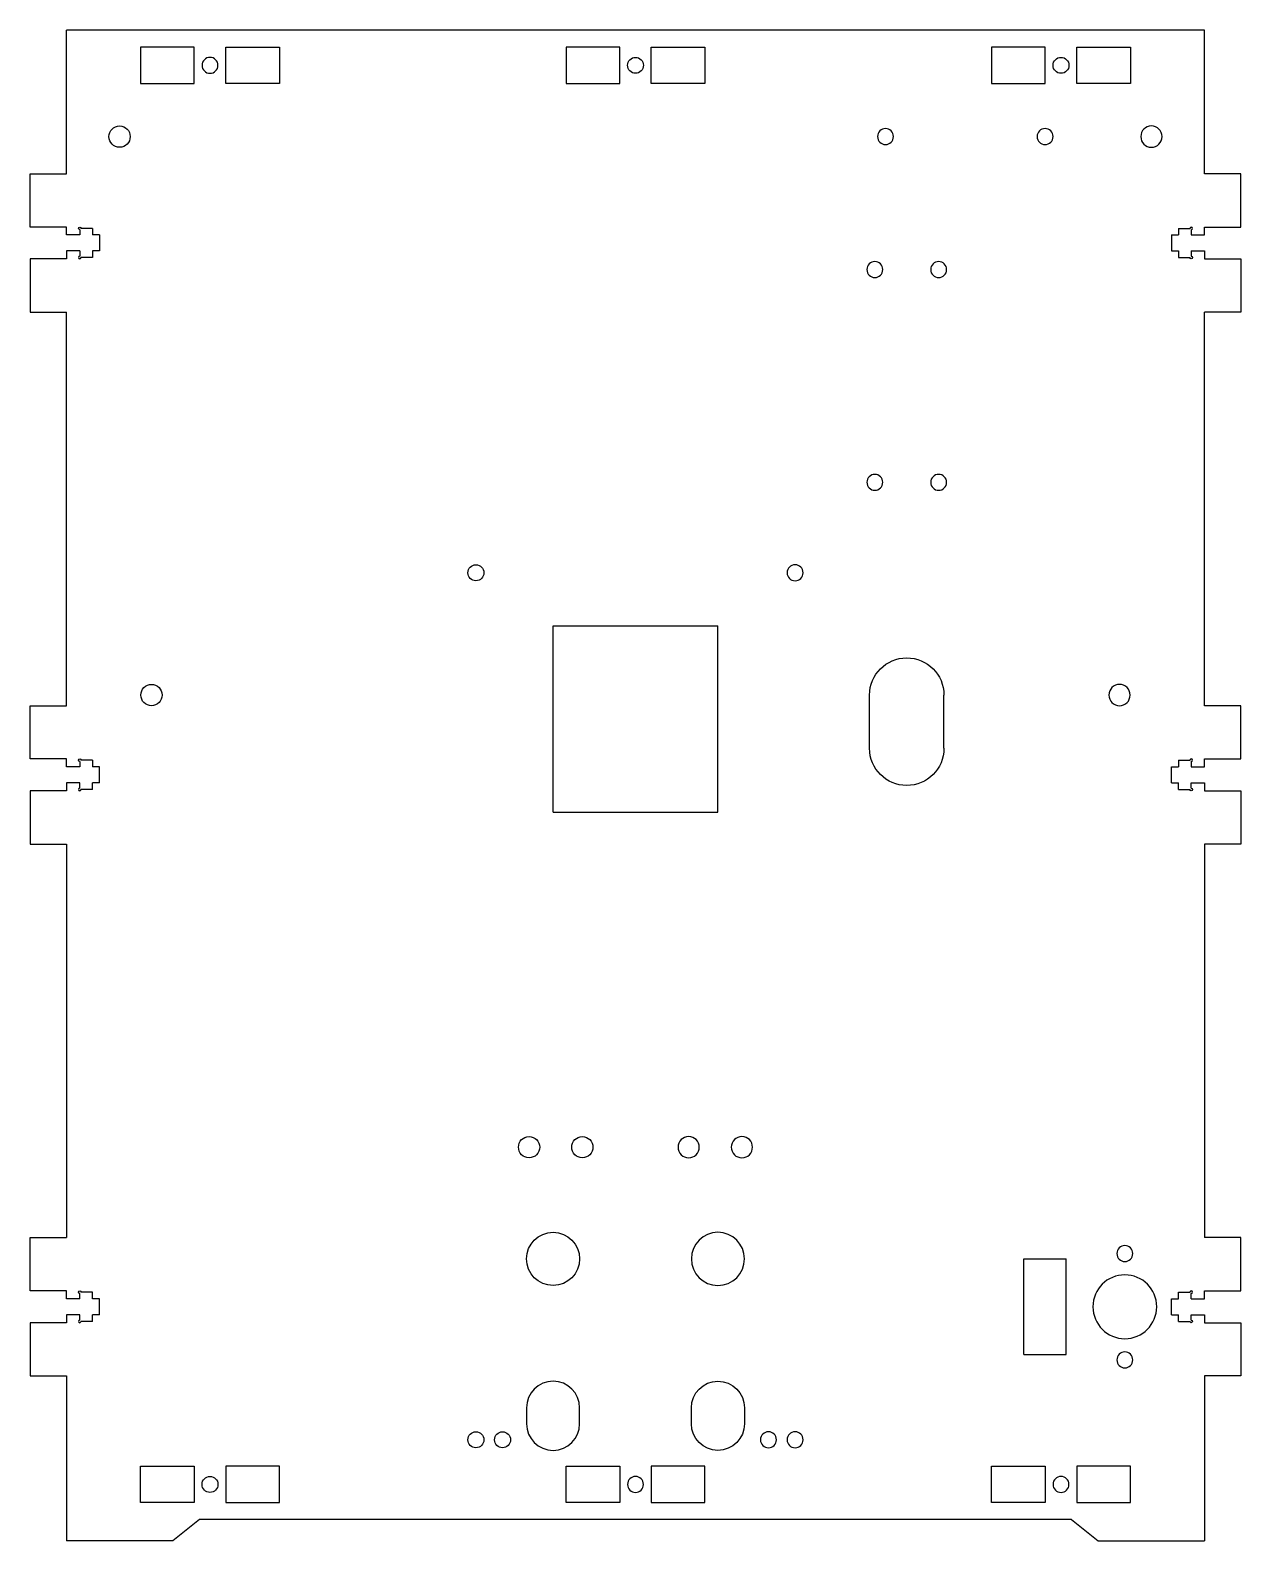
# Model space of a CAD drawing. Extents: x -114 to 114, y -425 to -141.
import ezdxf

# ---------------------------------------------------------------- set-up
doc = ezdxf.new("R2010")
doc.units = 0
doc.header["$MEASUREMENT"] = 0
doc.layers.add('VISIBLE', color=7, linetype='CONTINUOUS')

msp = doc.modelspace()

# ---------------------------------------------------------------- linework, layer by layer
at = {"layer": 'VISIBLE'}
for p, q in [((107, -141, 6.8), (-107, -141, 6.8)), ((-107, -168, 6.8), (-107, -141, 6.8)), ((107, -168, 6.8), (107, -141, 6.8)), ((-93.05, -144.2, 6.8), (-93.05, -151, 6.8)), ((-82.95, -144.2, 6.8), (-93.05, -144.2, 6.8)), ((-82.95, -151, 6.8), (-82.95, -144.2, 6.8)), ((-77.05, -151, 6.8), (-77.05, -144.2, 6.8)), ((-77.05, -144.2, 6.8), (-66.95, -144.2, 6.8)), ((-66.95, -144.2, 6.8), (-66.95, -151, 6.8)), ((-13.05, -144.2, 6.8), (-13.05, -151, 6.8)), ((-2.95, -144.2, 6.8), (-13.05, -144.2, 6.8)), ((-2.95, -151, 6.8), (-2.95, -144.2, 6.8)), ((2.95, -151, 6.8), (2.95, -144.2, 6.8)), ((2.95, -144.2, 6.8), (13.05, -144.2, 6.8)), ((13.05, -144.2, 6.8), (13.05, -151, 6.8)), ((66.95, -144.2, 6.8), (66.95, -151, 6.8)), ((77.05, -144.2, 6.8), (66.95, -144.2, 6.8)), ((77.05, -151, 6.8), (77.05, -144.2, 6.8)), ((82.95, -151, 6.8), (82.95, -144.2, 6.8)), ((82.95, -144.2, 6.8), (93.05, -144.2, 6.8)), ((93.05, -144.2, 6.8), (93.05, -151, 6.8)), ((-93.05, -151, 6.8), (-82.95, -151, 6.8)), ((-66.95, -151, 6.8), (-77.05, -151, 6.8)), ((-13.05, -151, 6.8), (-2.95, -151, 6.8)), ((13.05, -151, 6.8), (2.95, -151, 6.8)), ((66.95, -151, 6.8), (77.05, -151, 6.8)), ((93.05, -151, 6.8), (82.95, -151, 6.8)), ((-113.8, -168, 6.8), (-107, -168, 6.8)), ((-113.8, -178, 6.8), (-113.8, -168, 6.8)), ((113.8, -168, 6.8), (107, -168, 6.8)), ((113.8, -178, 6.8), (113.8, -168, 6.8)), ((-107, -178, 6.8), (-113.8, -178, 6.8)), ((-107, -179.5, 6.8), (-107, -178, 6.8)), ((-104.5, -178.5, 6.8), (-104.5, -179.5, 6.8)), ((-102.1, -178.25, 6.8), (-104.25, -178.25, 6.8)), ((-102.1, -178.25, 6.8), (-102.1, -179.5, 6.8)), ((102.1, -178.25, 6.8), (102.1, -179.5, 6.8)), ((102.1, -178.25, 6.8), (104.25, -178.25, 6.8)), ((104.5, -178.5, 6.8), (104.5, -179.5, 6.8)), ((107, -179.5, 6.8), (107, -178, 6.8)), ((107, -178, 6.8), (113.8, -178, 6.8)), ((-104.5, -179.5, 6.8), (-107, -179.5, 6.8)), ((-100.8, -179.5, 6.8), (-102.1, -179.5, 6.8)), ((-100.8, -179.5, 6.8), (-100.8, -182.5, 6.8)), ((100.8, -179.5, 6.8), (100.8, -182.5, 6.8)), ((100.8, -179.5, 6.8), (102.1, -179.5, 6.8)), ((104.5, -179.5, 6.8), (107, -179.5, 6.8)), ((-107, -184, 6.8), (-113.8, -184, 6.8)), ((-113.8, -184, 6.8), (-113.8, -194, 6.8)), ((-104.5, -182.5, 6.8), (-107, -182.5, 6.8)), ((-107, -182.5, 6.8), (-107, -184, 6.8)), ((-104.5, -182.5, 6.8), (-104.5, -183.5, 6.8)), ((-102.1, -183.75, 6.8), (-104.25, -183.75, 6.8)), ((-100.8, -182.5, 6.8), (-102.1, -182.5, 6.8)), ((-102.1, -182.5, 6.8), (-102.1, -183.75, 6.8)), ((100.8, -182.5, 6.8), (102.1, -182.5, 6.8)), ((102.1, -182.5, 6.8), (102.1, -183.75, 6.8)), ((102.1, -183.75, 6.8), (104.25, -183.75, 6.8)), ((104.5, -182.5, 6.8), (107, -182.5, 6.8)), ((104.5, -182.5, 6.8), (104.5, -183.5, 6.8)), ((107, -182.5, 6.8), (107, -184, 6.8)), ((107, -184, 6.8), (113.8, -184, 6.8)), ((113.8, -184, 6.8), (113.8, -194, 6.8)), ((-113.8, -194, 6.8), (-107, -194, 6.8)), ((-107, -268, 6.8), (-107, -194, 6.8)), ((107, -268, 6.8), (107, -194, 6.8)), ((113.8, -194, 6.8), (107, -194, 6.8)), ((-15.5, -288, 6.8), (-15.5, -253, 6.8)), ((-15.5, -253, 6.8), (15.5, -253, 6.8)), ((15.5, -288, 6.8), (15.5, -253, 6.8)), ((44, -276, 6.8), (44, -266, 6.8)), ((58, -276, 6.8), (58, -266, 6.8)), ((-113.8, -268, 6.8), (-107, -268, 6.8)), ((-113.8, -278, 6.8), (-113.8, -268, 6.8)), ((113.8, -268, 6.8), (107, -268, 6.8)), ((113.8, -278, 6.8), (113.8, -268, 6.8)), ((-107, -278, 6.8), (-113.8, -278, 6.8)), ((-107, -279.5, 6.8), (-107, -278, 6.8)), ((-102.1, -278.25, 6.8), (-104.25, -278.25, 6.8)), ((-102.1, -278.25, 6.8), (-102.1, -279.5, 6.8)), ((102.1, -278.25, 6.8), (102.1, -279.5, 6.8)), ((102.1, -278.25, 6.8), (104.25, -278.25, 6.8)), ((107, -279.5, 6.8), (107, -278, 6.8)), ((107, -278, 6.8), (113.8, -278, 6.8)), ((-104.5, -279.5, 6.8), (-107, -279.5, 6.8)), ((-104.5, -278.5, 6.8), (-104.5, -279.5, 6.8)), ((-100.8, -279.5, 6.8), (-102.1, -279.5, 6.8)), ((-100.8, -282.5, 6.8), (-100.8, -279.5, 6.8)), ((100.8, -282.5, 6.8), (100.8, -279.5, 6.8)), ((100.8, -279.5, 6.8), (102.1, -279.5, 6.8)), ((104.5, -278.5, 6.8), (104.5, -279.5, 6.8)), ((104.5, -279.5, 6.8), (107, -279.5, 6.8)), ((-107, -284, 6.8), (-113.8, -284, 6.8)), ((-113.8, -284, 6.8), (-113.8, -294, 6.8)), ((-104.5, -282.5, 6.8), (-107, -282.5, 6.8)), ((-107, -282.5, 6.8), (-107, -284, 6.8)), ((-104.5, -283.5, 6.8), (-104.5, -282.5, 6.8)), ((-102.1, -283.75, 6.8), (-104.25, -283.75, 6.8)), ((-100.8, -282.5, 6.8), (-102.1, -282.5, 6.8)), ((-102.1, -283.75, 6.8), (-102.1, -282.5, 6.8)), ((100.8, -282.5, 6.8), (102.1, -282.5, 6.8)), ((102.1, -283.75, 6.8), (102.1, -282.5, 6.8)), ((102.1, -283.75, 6.8), (104.25, -283.75, 6.8)), ((104.5, -282.5, 6.8), (107, -282.5, 6.8)), ((104.5, -283.5, 6.8), (104.5, -282.5, 6.8)), ((107, -282.5, 6.8), (107, -284, 6.8)), ((107, -284, 6.8), (113.8, -284, 6.8)), ((113.8, -284, 6.8), (113.8, -294, 6.8)), ((-15.5, -288, 6.8), (15.5, -288, 6.8)), ((-113.8, -294, 6.8), (-107, -294, 6.8)), ((-107, -294, 6.8), (-107, -368, 6.8)), ((107, -294, 6.8), (107, -368, 6.8)), ((113.8, -294, 6.8), (107, -294, 6.8)), ((-113.8, -368, 6.8), (-107, -368, 6.8)), ((-113.8, -378, 6.8), (-113.8, -368, 6.8)), ((113.8, -368, 6.8), (107, -368, 6.8)), ((113.8, -378, 6.8), (113.8, -368, 6.8)), ((73, -390, 6.8), (73, -372, 6.8)), ((73, -372, 6.8), (81, -372, 6.8)), ((81, -390, 6.8), (81, -372, 6.8)), ((-107, -378, 6.8), (-113.8, -378, 6.8)), ((-107, -379.5, 6.8), (-107, -378, 6.8)), ((-104.5, -379.5, 6.8), (-107, -379.5, 6.8)), ((-104.5, -379.5, 6.8), (-104.5, -378.5, 6.8)), ((-102.1, -378.25, 6.8), (-104.25, -378.25, 6.8)), ((-102.1, -379.5, 6.8), (-102.1, -378.25, 6.8)), ((-100.8, -379.5, 6.8), (-102.1, -379.5, 6.8)), ((-100.8, -382.5, 6.8), (-100.8, -379.5, 6.8)), ((100.8, -382.5, 6.8), (100.8, -379.5, 6.8)), ((100.8, -379.5, 6.8), (102.1, -379.5, 6.8)), ((102.1, -379.5, 6.8), (102.1, -378.25, 6.8)), ((102.1, -378.25, 6.8), (104.25, -378.25, 6.8)), ((104.5, -379.5, 6.8), (104.5, -378.5, 6.8)), ((104.5, -379.5, 6.8), (107, -379.5, 6.8)), ((107, -379.5, 6.8), (107, -378, 6.8)), ((107, -378, 6.8), (113.8, -378, 6.8)), ((-104.5, -382.5, 6.8), (-107, -382.5, 6.8)), ((-107, -382.5, 6.8), (-107, -384, 6.8)), ((-104.5, -383.5, 6.8), (-104.5, -382.5, 6.8)), ((-100.8, -382.5, 6.8), (-102.1, -382.5, 6.8)), ((-102.1, -383.75, 6.8), (-102.1, -382.5, 6.8)), ((100.8, -382.5, 6.8), (102.1, -382.5, 6.8)), ((102.1, -383.75, 6.8), (102.1, -382.5, 6.8)), ((104.5, -382.5, 6.8), (107, -382.5, 6.8)), ((104.5, -383.5, 6.8), (104.5, -382.5, 6.8)), ((107, -382.5, 6.8), (107, -384, 6.8)), ((-107, -384, 6.8), (-113.8, -384, 6.8)), ((-113.8, -384, 6.8), (-113.8, -394, 6.8)), ((-102.1, -383.75, 6.8), (-104.25, -383.75, 6.8)), ((102.1, -383.75, 6.8), (104.25, -383.75, 6.8)), ((107, -384, 6.8), (113.8, -384, 6.8)), ((113.8, -384, 6.8), (113.8, -394, 6.8)), ((73, -390, 6.8), (81, -390, 6.8)), ((-113.8, -394, 6.8), (-107, -394, 6.8)), ((-107, -394, 6.8), (-107, -425, 6.8)), ((107, -394, 6.8), (107, -425, 6.8)), ((113.8, -394, 6.8), (107, -394, 6.8)), ((-20.5, -400, 6.8), (-20.5, -403, 6.8)), ((-10.5, -403, 6.8), (-10.5, -400, 6.8)), ((10.5, -403, 6.8), (10.5, -400, 6.8)), ((20.5, -400, 6.8), (20.5, -403, 6.8)), ((-93.05, -417.8, 6.8), (-93.05, -411, 6.8)), ((-93.05, -411, 6.8), (-82.95, -411, 6.8)), ((-82.95, -411, 6.8), (-82.95, -417.8, 6.8)), ((-77.05, -411, 6.8), (-77.05, -417.8, 6.8)), ((-66.95, -411, 6.8), (-77.05, -411, 6.8)), ((-66.95, -417.8, 6.8), (-66.95, -411, 6.8)), ((-13.05, -417.8, 6.8), (-13.05, -411, 6.8)), ((-13.05, -411, 6.8), (-2.95, -411, 6.8)), ((-2.95, -411, 6.8), (-2.95, -417.8, 6.8)), ((2.95, -411, 6.8), (2.95, -417.8, 6.8)), ((13.05, -411, 6.8), (2.95, -411, 6.8)), ((13.05, -417.8, 6.8), (13.05, -411, 6.8)), ((66.95, -417.8, 6.8), (66.95, -411, 6.8)), ((66.95, -411, 6.8), (77.05, -411, 6.8)), ((77.05, -411, 6.8), (77.05, -417.8, 6.8)), ((82.95, -411, 6.8), (82.95, -417.8, 6.8)), ((93.05, -411, 6.8), (82.95, -411, 6.8)), ((93.05, -417.8, 6.8), (93.05, -411, 6.8)), ((-82.95, -417.8, 6.8), (-93.05, -417.8, 6.8)), ((-77.05, -417.8, 6.8), (-66.95, -417.8, 6.8)), ((-2.95, -417.8, 6.8), (-13.05, -417.8, 6.8)), ((2.95, -417.8, 6.8), (13.05, -417.8, 6.8)), ((77.05, -417.8, 6.8), (66.95, -417.8, 6.8)), ((82.95, -417.8, 6.8), (93.05, -417.8, 6.8)), ((-82, -421, 6.8), (-87, -425, 6.8)), ((82, -421, 6.8), (-82, -421, 6.8)), ((82, -421, 6.8), (87, -425, 6.8)), ((-87, -425, 6.8), (-107, -425, 6.8)), ((87, -425, 6.8), (107, -425, 6.8))]:
    msp.add_line(p, q, dxfattribs=at)
at = {"layer": 'VISIBLE', "extrusion": (0, 0, -1)}
for centre, radius in [((80, -147.6, -6.8), 1.5), ((-97, -161, -6.8), 2), ((-47, -161, -6.8), 1.5), ((-77, -161, -6.8), 1.5), ((-45, -186, -6.8), 1.5), ((-57, -186, -6.8), 1.5), ((-45, -226, -6.8), 1.5), ((-57, -226, -6.8), 1.5), ((-30, -243, -6.8), 1.5), ((-91, -266, -6.8), 2), ((-10, -351, -6.8), 2), ((-20, -351, -6.8), 2), ((-15.5, -372, -6.8), 5), ((-92, -371, -6.8), 1.5), ((-92, -381, -6.8), 6), ((-92, -391, -6.8), 1.5), ((-25, -406, -6.8), 1.5), ((-30, -406, -6.8), 1.5), ((0, -414.4, -6.8), 1.5), ((-80, -414.4, -6.8), 1.5)]:
    msp.add_circle(centre, radius, dxfattribs=at)
at = {"layer": 'VISIBLE'}
for centre, radius in [((0, -147.6, 6.8), 1.5), ((80, -147.6, 6.8), 1.5), ((-97, -161, 6.8), 2), ((-30, -243, 6.8), 1.5), ((-91, -266, 6.8), 2), ((-20, -351, 6.8), 2), ((-10, -351, 6.8), 2), ((-15.5, -372, 6.8), 5), ((-30, -406, 6.8), 1.5), ((-25, -406, 6.8), 1.5), ((-80, -414.4, 6.8), 1.5)]:
    msp.add_circle(centre, radius, dxfattribs=at)
at = {"layer": 'VISIBLE', "extrusion": (0, 0, -1)}
for centre, radius, start, end in [((104.5, -178.25, -6.8), 0.25, 270, 180), ((-104.5, -183.75, -6.8), 0.25, 90, 0), ((-51, -266, -6.8), 7, 0, 180), ((104.5, -278.25, -6.8), 0.25, 270, 180), ((-51, -276, -6.8), 7, 180, 0), ((-104.5, -283.75, -6.8), 0.25, 90, 0), ((104.5, -378.25, -6.8), 0.25, 270, 180), ((-104.5, -383.75, -6.8), 0.25, 90, 0), ((-15.5, -400, -6.8), 5, 0, 180), ((-15.5, -403, -6.8), 5, 180, 0)]:
    msp.add_arc(centre, radius, start, end, dxfattribs=at)
at = {"layer": 'VISIBLE'}
for centre, radius, start, end in [((104.5, -178.25, 6.8), 0.25, 270, 180), ((-104.5, -183.75, 6.8), 0.25, 90, 0), ((104.5, -278.25, 6.8), 0.25, 270, 180), ((-104.5, -283.75, 6.8), 0.25, 90, 0), ((104.5, -378.25, 6.8), 0.25, 270, 180), ((-104.5, -383.75, 6.8), 0.25, 90, 0), ((-15.5, -400, 6.8), 5, 0, 180), ((-15.5, -403, 6.8), 5, 180, 0)]:
    msp.add_arc(centre, radius, start, end, dxfattribs=at)

doc.saveas('drawing.dxf')
